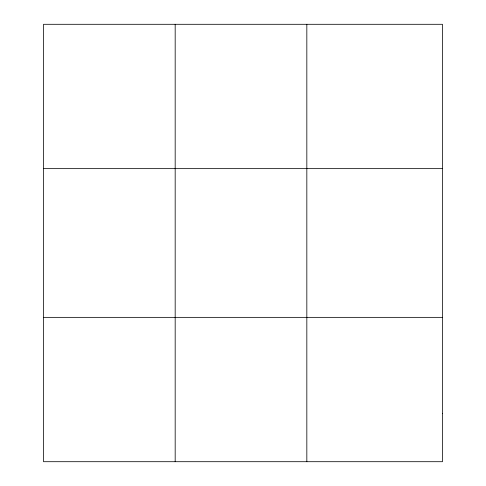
<?xml version="1.0" encoding="UTF-8"?>
<svg xmlns="http://www.w3.org/2000/svg" width="486" height="486" viewBox="0 0 486 486"><rect width="100%" height="100%" fill="white"/><g stroke="black" fill="none" stroke-linecap="round" stroke-linejoin="round"><path stroke-width="0.73" d="M43.533 168.642L442.467 168.642M43.533 317.358L442.467 317.358M306.83 24.3L306.83 461.7M175.179 24.3L175.179 461.7M442.467 413.586L442.467 461.7L43.533 461.7L43.533 24.3L442.467 24.3L442.467 413.586"/></g></svg>
